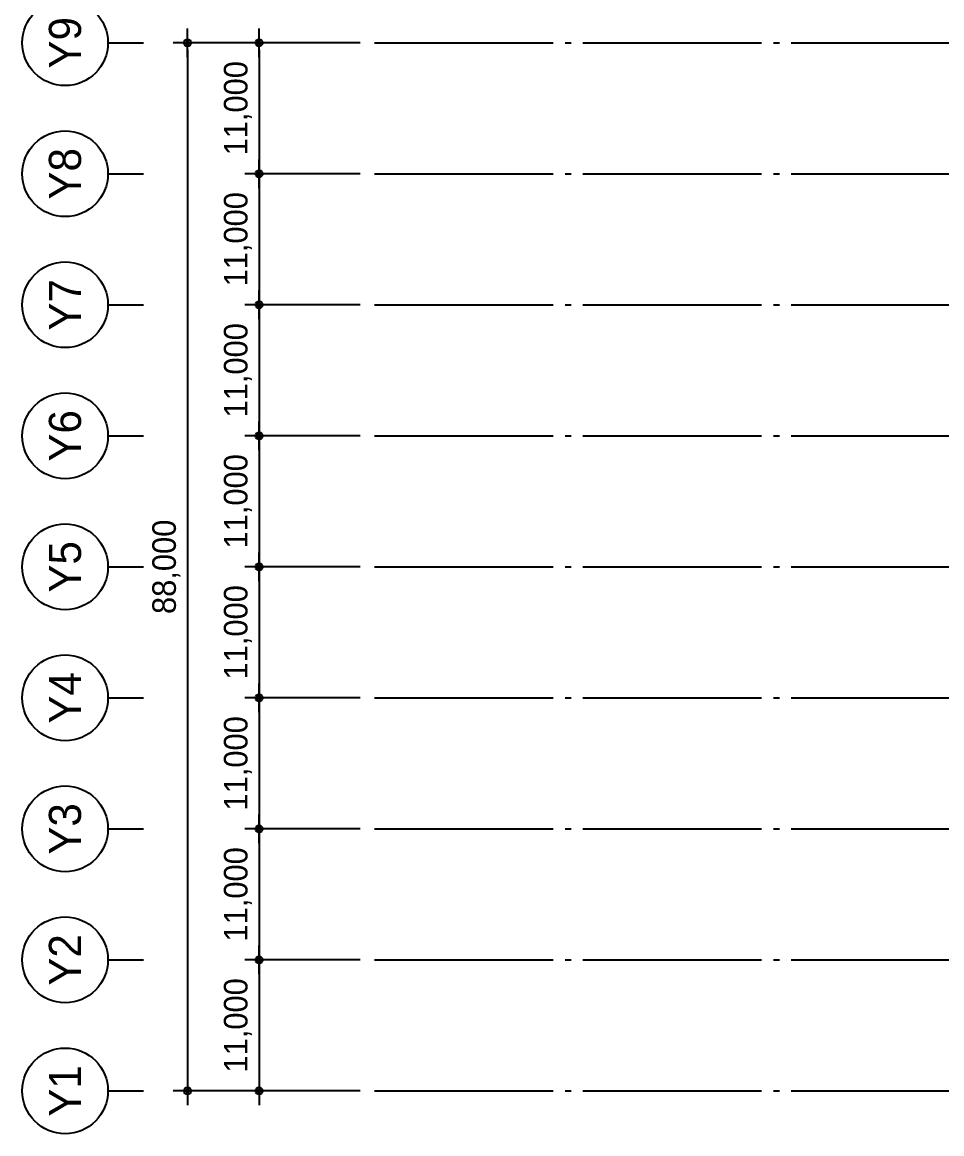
# Model space of a CAD drawing. Header units: millimetres. Extents: x 252222657 to 254795153, y 504225591 to 504550014.
# Drawn here: x 252236504 to 252313744, y 504337337 to 504430660 of the extents above; entities that cross this region are included whole.
import ezdxf
from ezdxf.enums import TextEntityAlignment as Align

# ---------------------------------------------------------------- set-up
doc = ezdxf.new("R2010")
doc.units = ezdxf.units.MM
doc.linetypes.add('CEN', pattern=[35, 30, -2, 1, -2])
for name, color, linetype in [('4A.TEC CEN', 1, 'CEN'), ('4A.TEC DIM', 7, 'Continuous'), ('4A.TEC TEXT 2', 3, 'Continuous'), ('4A.TEC 심볼', 7, 'Continuous')]:
    doc.layers.add(name, color=color, linetype=linetype)
doc.styles.add('GHS', font='malgun.ttf')
doc.styles.add('나눔고딕', font='')
doc.styles.add('울릉도L', font='')
doc.styles.get('나눔고딕').set_extended_font_data('Dotum')
doc.styles.get('울릉도L').set_extended_font_data('Dotum')
doc.dimstyles.new('DIM_600(외부치수)', dxfattribs={"dimscale": 400, "dimtxt": 3.3, "dimasz": 1, "dimexe": 2, "dimexo": 2, "dimgap": 1, "dimtad": 1, "dimdec": 0, "dimdsep": 46, "dimlunit": 6, "dimtxsty": '나눔고딕', "dimblk1": 'DIMDOT', "dimblk2": 'DIMDOT', "dimsah": 1, "dimcen": 2.5, "dimdle": 1.5, "dimclrd": 8, "dimclre": 8, "dimclrt": 3, "dimadec": 0, "dimazin": 0, "dimtfac": 1, "dimtdec": 0, "dimtix": 1, "dimtmove": 2, "dimatfit": 3, "dimldrblk": 'DIMDOT', "dimfxl": 1, "dimtvp": 1, "dimtolj": 1, "dimtzin": 0, "dimarcsym": 0})

# ---------------------------------------------------------------- blocks, each defined once
blk = doc.blocks.new('ccs122')
at = {"layer": '4A.TEC 심볼'}
blk.add_line((0, 8), (0, 3), dxfattribs=at)
blk.add_circle((0, 14), 6, dxfattribs=at)
at = {"layer": '4A.TEC TEXT 2', "color": 3, "style": 'GHS'}
blk.add_attdef('NO', text='', height=4.5, dxfattribs=at).set_placement((-0.01, 14.02), align=Align.MIDDLE_CENTER)
blk = doc.blocks.new('DIMDOT')
at = {"color": 0}
blk.add_line((-2, 0), (2, 0), dxfattribs=at)
for radius in [0.5, 0.25]:
    blk.add_circle((0, 0), radius, dxfattribs=at)
blk = doc.blocks.new('*D120')
at = {"layer": '4A.TEC DIM', "color": 8, "lineweight": -2}
for p, q in [((252264900, 504417937), (252255202, 504417937)), ((252256402, 504417337), (252256402, 504407537)), ((252264900, 504406937), (252255202, 504406937))]:
    blk.add_line(p, q, dxfattribs=at)
at = {"layer": 'Defpoints', "color": 0}
for p in [(252266100, 504417937), (252256402, 504406937), (252266100, 504406937)]:
    blk.add_point(p, dxfattribs=at)
at = {"layer": '4A.TEC DIM', "color": 8, "lineweight": -2, "xscale": 600, "yscale": 600, "zscale": 600}
for p, rotation in [((252256402, 504417937), 90), ((252256402, 504406937), 270)]:
    blk.add_blockref('DIMDOT', p, dxfattribs=dict(at, rotation=rotation))
at = {"layer": '4A.TEC DIM', "color": 3, "insert": (252254620, 504412437), "char_height": 1980, "attachment_point": 5, "rotation": 90, "style": '나눔고딕'}
blk.add_mtext('\\A1;11,000', dxfattribs=at)
blk = doc.blocks.new('*D121')
at = {"layer": '4A.TEC DIM', "color": 8, "lineweight": -2}
for p, q in [((252264900, 504428937), (252249187, 504428937)), ((252250387, 504428337), (252250387, 504341537)), ((252264900, 504340937), (252249187, 504340937))]:
    blk.add_line(p, q, dxfattribs=at)
at = {"layer": 'Defpoints', "color": 0}
for p in [(252266100, 504428937), (252250387, 504340937), (252266100, 504340937)]:
    blk.add_point(p, dxfattribs=at)
at = {"layer": '4A.TEC DIM', "color": 8, "lineweight": -2, "xscale": 600, "yscale": 600, "zscale": 600}
for p, rotation in [((252250387, 504428937), 90), ((252250387, 504340937), 270)]:
    blk.add_blockref('DIMDOT', p, dxfattribs=dict(at, rotation=rotation))
at = {"layer": '4A.TEC DIM', "color": 3, "insert": (252248605, 504384937), "char_height": 1980, "attachment_point": 5, "rotation": 90, "style": '나눔고딕'}
blk.add_mtext('\\A1;88,000', dxfattribs=at)
blk = doc.blocks.new('*D122')
at = {"layer": '4A.TEC DIM', "color": 8, "lineweight": -2}
for p, q in [((252264900, 504351937), (252255202, 504351937)), ((252256402, 504351337), (252256402, 504341537)), ((252264900, 504340937), (252255202, 504340937))]:
    blk.add_line(p, q, dxfattribs=at)
at = {"layer": 'Defpoints', "color": 0}
for p in [(252266100, 504351937), (252256402, 504340937), (252266100, 504340937)]:
    blk.add_point(p, dxfattribs=at)
at = {"layer": '4A.TEC DIM', "color": 8, "lineweight": -2, "xscale": 600, "yscale": 600, "zscale": 600}
for p, rotation in [((252256402, 504351937), 90), ((252256402, 504340937), 270)]:
    blk.add_blockref('DIMDOT', p, dxfattribs=dict(at, rotation=rotation))
at = {"layer": '4A.TEC DIM', "color": 3, "insert": (252254620, 504346437), "char_height": 1980, "attachment_point": 5, "rotation": 90, "style": '나눔고딕'}
blk.add_mtext('\\A1;11,000', dxfattribs=at)
blk = doc.blocks.new('*D123')
at = {"layer": '4A.TEC DIM', "color": 8, "lineweight": -2}
for p, q in [((252264900, 504362937), (252255202, 504362937)), ((252256402, 504362337), (252256402, 504352537)), ((252264900, 504351937), (252255202, 504351937))]:
    blk.add_line(p, q, dxfattribs=at)
at = {"layer": 'Defpoints', "color": 0}
for p in [(252266100, 504362937), (252256402, 504351937), (252266100, 504351937)]:
    blk.add_point(p, dxfattribs=at)
at = {"layer": '4A.TEC DIM', "color": 8, "lineweight": -2, "xscale": 600, "yscale": 600, "zscale": 600}
for p, rotation in [((252256402, 504362937), 90), ((252256402, 504351937), 270)]:
    blk.add_blockref('DIMDOT', p, dxfattribs=dict(at, rotation=rotation))
at = {"layer": '4A.TEC DIM', "color": 3, "insert": (252254620, 504357437), "char_height": 1980, "attachment_point": 5, "rotation": 90, "style": '나눔고딕'}
blk.add_mtext('\\A1;11,000', dxfattribs=at)
blk = doc.blocks.new('*D124')
at = {"layer": '4A.TEC DIM', "color": 8, "lineweight": -2}
for p, q in [((252264900, 504373937), (252255202, 504373937)), ((252256402, 504373337), (252256402, 504363537)), ((252264900, 504362937), (252255202, 504362937))]:
    blk.add_line(p, q, dxfattribs=at)
at = {"layer": 'Defpoints', "color": 0}
for p in [(252266100, 504373937), (252256402, 504362937), (252266100, 504362937)]:
    blk.add_point(p, dxfattribs=at)
at = {"layer": '4A.TEC DIM', "color": 8, "lineweight": -2, "xscale": 600, "yscale": 600, "zscale": 600}
for p, rotation in [((252256402, 504373937), 90), ((252256402, 504362937), 270)]:
    blk.add_blockref('DIMDOT', p, dxfattribs=dict(at, rotation=rotation))
at = {"layer": '4A.TEC DIM', "color": 3, "insert": (252254620, 504368437), "char_height": 1980, "attachment_point": 5, "rotation": 90, "style": '나눔고딕'}
blk.add_mtext('\\A1;11,000', dxfattribs=at)
blk = doc.blocks.new('*D125')
at = {"layer": '4A.TEC DIM', "color": 8, "lineweight": -2}
for p, q in [((252264900, 504384937), (252255202, 504384937)), ((252256402, 504384337), (252256402, 504374537)), ((252264900, 504373937), (252255202, 504373937))]:
    blk.add_line(p, q, dxfattribs=at)
at = {"layer": 'Defpoints', "color": 0}
for p in [(252266100, 504384937), (252256402, 504373937), (252266100, 504373937)]:
    blk.add_point(p, dxfattribs=at)
at = {"layer": '4A.TEC DIM', "color": 8, "lineweight": -2, "xscale": 600, "yscale": 600, "zscale": 600}
for p, rotation in [((252256402, 504384937), 90), ((252256402, 504373937), 270)]:
    blk.add_blockref('DIMDOT', p, dxfattribs=dict(at, rotation=rotation))
at = {"layer": '4A.TEC DIM', "color": 3, "insert": (252254620, 504379437), "char_height": 1980, "attachment_point": 5, "rotation": 90, "style": '나눔고딕'}
blk.add_mtext('\\A1;11,000', dxfattribs=at)
blk = doc.blocks.new('*D126')
at = {"layer": '4A.TEC DIM', "color": 8, "lineweight": -2}
for p, q in [((252264900, 504395937), (252255202, 504395937)), ((252256402, 504395337), (252256402, 504385537)), ((252264900, 504384937), (252255202, 504384937))]:
    blk.add_line(p, q, dxfattribs=at)
at = {"layer": 'Defpoints', "color": 0}
for p in [(252266100, 504395937), (252256402, 504384937), (252266100, 504384937)]:
    blk.add_point(p, dxfattribs=at)
at = {"layer": '4A.TEC DIM', "color": 8, "lineweight": -2, "xscale": 600, "yscale": 600, "zscale": 600}
for p, rotation in [((252256402, 504395937), 90), ((252256402, 504384937), 270)]:
    blk.add_blockref('DIMDOT', p, dxfattribs=dict(at, rotation=rotation))
at = {"layer": '4A.TEC DIM', "color": 3, "insert": (252254620, 504390437), "char_height": 1980, "attachment_point": 5, "rotation": 90, "style": '나눔고딕'}
blk.add_mtext('\\A1;11,000', dxfattribs=at)
blk = doc.blocks.new('*D127')
at = {"layer": '4A.TEC DIM', "color": 8, "lineweight": -2}
for p, q in [((252264900, 504406937), (252255202, 504406937)), ((252256402, 504406337), (252256402, 504396537)), ((252264900, 504395937), (252255202, 504395937))]:
    blk.add_line(p, q, dxfattribs=at)
at = {"layer": 'Defpoints', "color": 0}
for p in [(252266100, 504406937), (252256402, 504395937), (252266100, 504395937)]:
    blk.add_point(p, dxfattribs=at)
at = {"layer": '4A.TEC DIM', "color": 8, "lineweight": -2, "xscale": 600, "yscale": 600, "zscale": 600}
for p, rotation in [((252256402, 504406937), 90), ((252256402, 504395937), 270)]:
    blk.add_blockref('DIMDOT', p, dxfattribs=dict(at, rotation=rotation))
at = {"layer": '4A.TEC DIM', "color": 3, "insert": (252254620, 504401437), "char_height": 1980, "attachment_point": 5, "rotation": 90, "style": '나눔고딕'}
blk.add_mtext('\\A1;11,000', dxfattribs=at)
blk = doc.blocks.new('*D137')
at = {"layer": '4A.TEC DIM', "color": 8, "lineweight": -2}
for p, q in [((252264900, 504428937), (252255202, 504428937)), ((252256402, 504428337), (252256402, 504418537)), ((252264900, 504417937), (252255202, 504417937))]:
    blk.add_line(p, q, dxfattribs=at)
at = {"layer": 'Defpoints', "color": 0}
for p in [(252266100, 504428937), (252256402, 504417937), (252266100, 504417937)]:
    blk.add_point(p, dxfattribs=at)
at = {"layer": '4A.TEC DIM', "color": 8, "lineweight": -2, "xscale": 600, "yscale": 600, "zscale": 600}
for p, rotation in [((252256402, 504428937), 90), ((252256402, 504417937), 270)]:
    blk.add_blockref('DIMDOT', p, dxfattribs=dict(at, rotation=rotation))
at = {"layer": '4A.TEC DIM', "color": 3, "insert": (252254620, 504423437), "char_height": 1980, "attachment_point": 5, "rotation": 90, "style": '나눔고딕'}
blk.add_mtext('\\A1;11,000', dxfattribs=at)

msp = doc.modelspace()

# ---------------------------------------------------------------- linework, layer by layer
at = {"layer": '4A.TEC CEN', "color": 250, "ltscale": 500}
for p, q in [((252266099.96, 504428937.44, -1666.22), (252636666.54, 504428937.44, -7032.17)), ((252266099.96, 504417937.44, -1666.22), (252636666.54, 504417937.44, -7032.17)), ((252266099.96, 504406937.44, -1666.22), (252636666.54, 504406937.44, -7032.17)), ((252266099.96, 504395937.44, -1666.22), (252636666.54, 504395937.44, -7032.17)), ((252266099.96, 504384937.44, -1666.22), (252636666.54, 504384937.44, -7032.17)), ((252266099.96, 504373937.44, -1666.22), (252636666.54, 504373937.44, -7032.17)), ((252266099.96, 504362937.44, -1666.22), (252636666.54, 504362937.44, -7032.17)), ((252266099.96, 504351937.44, -1666.22), (252636666.54, 504351937.44, -7032.17)), ((252266099.96, 504340937.44, -1666.22), (252636666.54, 504340937.44, -7032.17))]:
    msp.add_line(p, q, dxfattribs=at)

# ---------------------------------------------------------------- block references
at = {"layer": '4A.TEC 심볼'}
ref = msp.add_blockref('ccs122', (252248504.17, 504428937.44, 3333.33), dxfattribs=dict(at, xscale=599.99999729962, yscale=599.99999729962, zscale=599.99999729962, rotation=90))
ref.add_attrib('NO', 'Y9', dxfattribs={"layer": '0', "color": 3, "height": 2700, "rotation": 90, "style": '울릉도L'}).set_placement((252240093.43, 504428933.75, -2666.67), align=Align.MIDDLE_CENTER)
ref = msp.add_blockref('ccs122', (252248504.17, 504417937.44, 3333.33), dxfattribs=dict(at, xscale=599.99999729962, yscale=599.99999729962, zscale=599.99999729962, rotation=90))
ref.add_attrib('NO', 'Y8', dxfattribs={"layer": '0', "color": 3, "height": 2700, "rotation": 90, "style": '울릉도L'}).set_placement((252240093.43, 504417933.75, -2666.67), align=Align.MIDDLE_CENTER)
ref = msp.add_blockref('ccs122', (252248504.18, 504406937.44, 3333.33), dxfattribs=dict(at, xscale=599.99999729962, yscale=599.99999729962, zscale=599.99999729962, rotation=90))
ref.add_attrib('NO', 'Y7', dxfattribs={"layer": '0', "color": 3, "height": 2700, "rotation": 90, "style": '울릉도L'}).set_placement((252240093.43, 504406933.75, -2666.67), align=Align.MIDDLE_CENTER)
ref = msp.add_blockref('ccs122', (252248504.17, 504395937.44, 3333.33), dxfattribs=dict(at, xscale=599.99999729962, yscale=599.99999729962, zscale=599.99999729962, rotation=90))
ref.add_attrib('NO', 'Y6', dxfattribs={"layer": '0', "color": 3, "height": 2700, "rotation": 90, "style": '울릉도L'}).set_placement((252240093.43, 504395933.75, -2666.67), align=Align.MIDDLE_CENTER)
ref = msp.add_blockref('ccs122', (252248504.18, 504384937.44, 3333.33), dxfattribs=dict(at, xscale=599.99999729962, yscale=599.99999729962, zscale=599.99999729962, rotation=90))
ref.add_attrib('NO', 'Y5', dxfattribs={"layer": '0', "color": 3, "height": 2700, "rotation": 90, "style": '울릉도L'}).set_placement((252240093.43, 504384933.75, -2666.67), align=Align.MIDDLE_CENTER)
ref = msp.add_blockref('ccs122', (252248504.17, 504373937.44, 3333.33), dxfattribs=dict(at, xscale=599.99999729962, yscale=599.99999729962, zscale=599.99999729962, rotation=90))
ref.add_attrib('NO', 'Y4', dxfattribs={"layer": '0', "color": 3, "height": 2700, "rotation": 90, "style": '울릉도L'}).set_placement((252240093.43, 504373933.75, -2666.67), align=Align.MIDDLE_CENTER)
ref = msp.add_blockref('ccs122', (252248504.17, 504362937.44, 3333.33), dxfattribs=dict(at, xscale=599.99999729962, yscale=599.99999729962, zscale=599.99999729962, rotation=90))
ref.add_attrib('NO', 'Y3', dxfattribs={"layer": '0', "color": 3, "height": 2700, "rotation": 90, "style": '울릉도L'}).set_placement((252240093.42, 504362933.75, -2666.67), align=Align.MIDDLE_CENTER)
ref = msp.add_blockref('ccs122', (252248504.17, 504351937.44, 3133.35), dxfattribs=dict(at, xscale=599.99999729962, yscale=599.99999729962, zscale=599.99999729962, rotation=90))
ref.add_attrib('NO', 'Y2', dxfattribs={"layer": '0', "color": 3, "height": 2700, "rotation": 90, "style": '울릉도L'}).set_placement((252240093.43, 504351933.75, -2866.65), align=Align.MIDDLE_CENTER)
ref = msp.add_blockref('ccs122', (252248504.17, 504340937.44, 4333.24), dxfattribs=dict(at, xscale=599.99999729962, yscale=599.99999729962, zscale=599.99999729962, rotation=90))
ref.add_attrib('NO', 'Y1', dxfattribs={"layer": '0', "color": 3, "height": 2700, "rotation": 90, "style": '울릉도L'}).set_placement((252240093.42, 504340933.75, -1666.76), align=Align.MIDDLE_CENTER)

# ---------------------------------------------------------------- dimensions: what is measured, and where the dimension line sits
at = {"layer": '4A.TEC DIM'}
for base, p1, p2, picture, middle in [((252250386.8, 504340937.44, 4333.24), (252266099.96, 504428937.44, 4333.24), (252266099.95, 504340937.44, 4333.24), '*D121', (252248604.72, 504384937.44, 4333.24)), ((252256402.07, 504417937.44, 3333.33), (252266099.96, 504428937.44, 3333.33), (252266099.96, 504417937.44, 3333.33), '*D137', (252254619.98, 504423437.44, 3333.33)), ((252256402.07, 504406937.44, 3333.33), (252266099.96, 504417937.44, 3333.33), (252266099.96, 504406937.44, 3333.33), '*D120', (252254619.98, 504412437.44, 3333.33)), ((252256402.07, 504395937.44, 3333.33), (252266099.96, 504406937.44, 3333.33), (252266099.96, 504395937.44, 3333.33), '*D127', (252254619.98, 504401437.44, 3333.33)), ((252256402.07, 504384937.44, 3333.33), (252266099.96, 504395937.44, 3333.33), (252266099.96, 504384937.44, 3333.33), '*D126', (252254619.98, 504390437.44, 3333.33)), ((252256402.07, 504373937.44, 3333.33), (252266099.96, 504384937.44, 3333.33), (252266099.96, 504373937.44, 3333.33), '*D125', (252254619.98, 504379437.44, 3333.33)), ((252256402.07, 504362937.44, 3333.33), (252266099.96, 504373937.44, 3333.33), (252266099.96, 504362937.44, 3333.33), '*D124', (252254619.98, 504368437.44, 3333.33)), ((252256402.06, 504351937.44, 3333.33), (252266099.96, 504362937.44, 3333.33), (252266099.96, 504351937.44, 3333.33), '*D123', (252254619.97, 504357437.44, 3333.33)), ((252256402.06, 504340937.44, 4333.24), (252266099.96, 504351937.44, 4333.24), (252266099.96, 504340937.44, 4333.24), '*D122', (252254619.97, 504346437.44, 4333.24))]:
    dim = msp.add_linear_dim(base=base, p1=p1, p2=p2, angle=90, dimstyle='DIM_600(외부치수)', override={"dimscale": 600, "dimdec": 1, "dimblk1": 'DIMDOT', "dimblk2": 'DIMDOT'}, dxfattribs=at)
    dim.commit()
    dim.dimension.update_dxf_attribs({"geometry": picture, "text_midpoint": middle})

doc.saveas('drawing.dxf')
